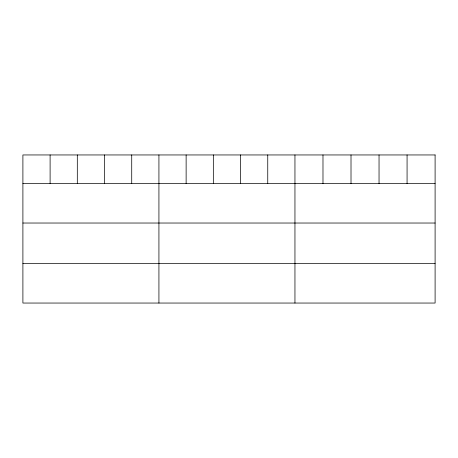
<?xml version="1.0" encoding="UTF-8"?>
<svg xmlns="http://www.w3.org/2000/svg" width="458" height="458" viewBox="0 0 458 458"><rect width="100%" height="100%" fill="white"/><g stroke="black" fill="none" stroke-linecap="round" stroke-linejoin="round"><path stroke-width="0.69" d="M22.9 183.612L435.1 183.612M22.9 223.029L435.1 223.029M22.9 263.636L435.1 263.636M407.07 154.953L407.07 183.612M379.041 154.953L379.041 183.612M351.011 154.953L351.011 183.612M322.982 154.953L322.982 183.612M294.952 154.953L294.952 303.047M267.747 154.953L267.747 183.612M240.542 154.953L240.542 183.612M213.336 154.953L213.336 183.612M186.131 154.953L186.131 183.612M158.926 154.953L158.926 303.047M131.721 154.953L131.721 183.612M104.516 154.953L104.516 183.612M77.31 154.953L77.31 183.612M50.105 154.953L50.105 183.612M435.1 154.953L22.9 154.953L22.9 303.047L435.1 303.047L435.1 154.953"/></g></svg>
